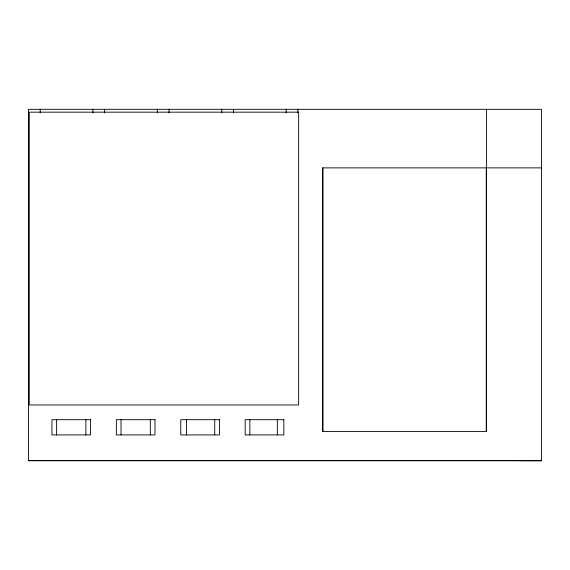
<?xml version="1.0" encoding="UTF-8"?>
<svg xmlns="http://www.w3.org/2000/svg" width="570" height="570" viewBox="0 0 570 570"><rect width="100%" height="100%" fill="white"/><g stroke="black" fill="none" stroke-linecap="round" stroke-linejoin="round"><path stroke-width="0.85" d="M541.5 167.879L322.478 167.879L322.478 431.405L486.452 431.405L486.452 109.312M28.5 460.674L541.5 460.667M541.5 460.688L28.5 460.681L28.5 109.312L541.5 109.312L541.5 460.688L519.249 460.667M486.253 167.879L486.253 431.405M323.026 167.879L323.026 431.405M297.882 109.312L297.882 112.874M286.168 109.312L286.168 112.874M277.326 419.691L277.326 434.917M249.86 419.691L249.86 434.917M233.465 109.312L233.465 112.874M221.751 109.312L221.751 112.874M214.726 419.691L214.726 434.917M186.525 419.691L186.525 434.917M169.048 109.312L169.048 112.874M157.334 109.312L157.334 112.874M150.309 419.691L150.309 434.917M121.025 419.691L121.025 434.917M104.631 109.312L104.631 112.874M92.917 109.312L92.917 112.874M85.892 419.691L85.892 434.917M56.608 419.691L56.608 434.917M40.213 109.312L40.213 112.874M298.659 112.169L29.27 112.169L29.27 404.978L298.659 404.978L298.659 112.169M90.573 419.691L51.927 419.691L51.927 434.917L90.573 434.917L90.573 419.691M154.99 419.691L116.344 419.691L116.344 434.917L154.99 434.917L154.99 419.691M219.414 419.691L180.761 419.691L180.761 434.917L219.414 434.917L219.414 419.691M283.832 419.691L245.178 419.691L245.178 434.917L283.832 434.917L283.832 419.691"/></g></svg>
